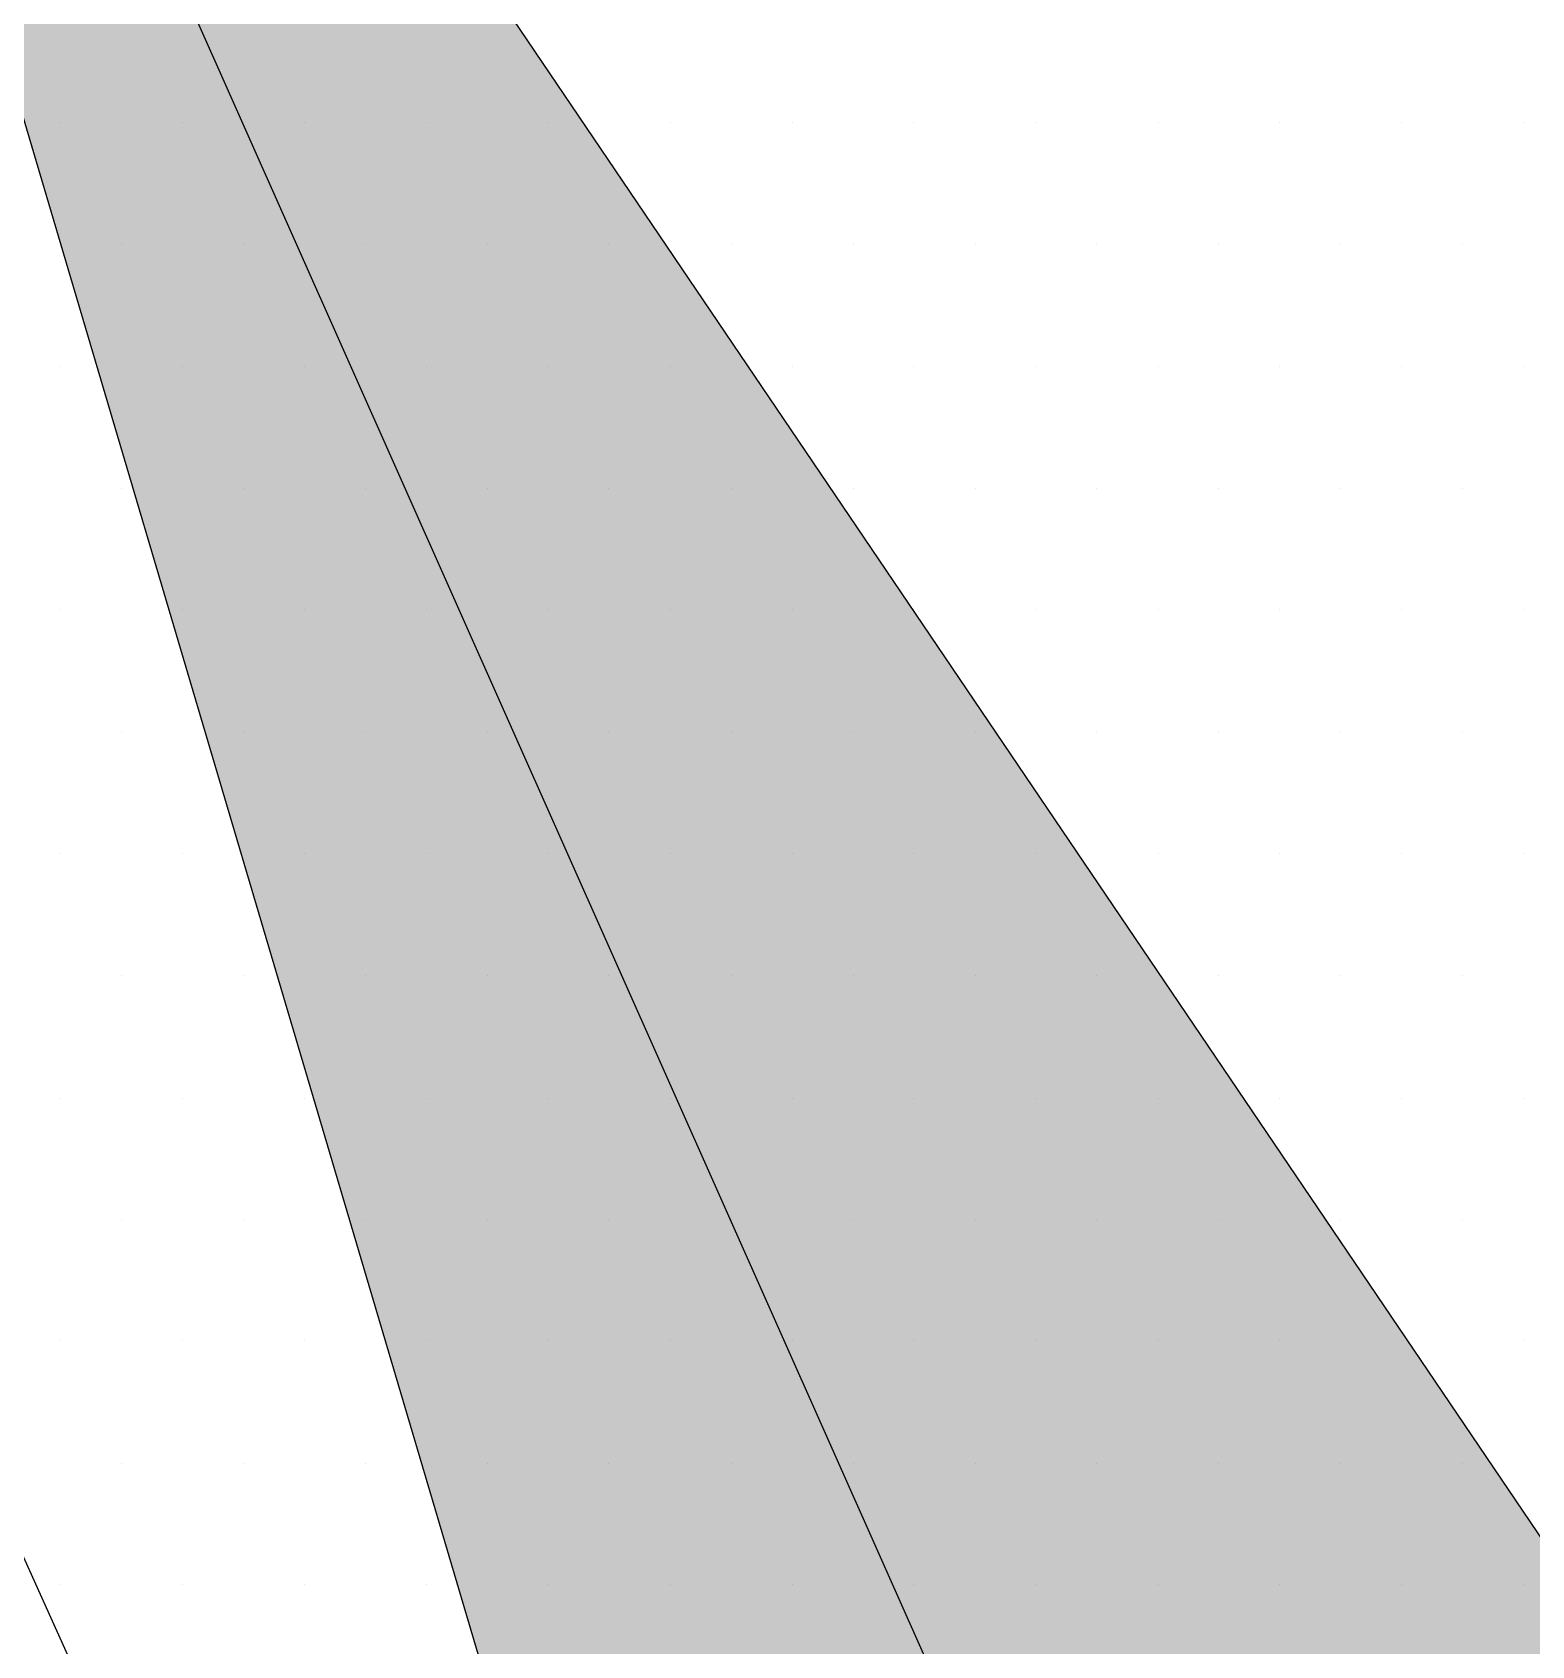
# Model space of a CAD drawing. Header units: metres. Extents: x 9606 to 9900, y 4805 to 4952.
# Drawn here: x 9864.0577 to 9864.2834, y 4855.0072 to 4855.25 of the extents above; entities that cross this region are included whole.
import ezdxf

# ---------------------------------------------------------------- set-up
doc = ezdxf.new("R2010")
doc.units = ezdxf.units.M
doc.header["$LTSCALE"] = 2
doc.linetypes.add('CACHEX2', pattern=[0.75, 0.5, -0.25])
for name, color, linetype in [('CARTOUCHE', 7, 'Continuous'), ('LOGO', 4, 'Continuous'), ('rosace', 7, 'Continuous')]:
    doc.layers.add(name, color=color, linetype=linetype)

# ---------------------------------------------------------------- blocks, each defined once
blk = doc.blocks.new('A$C715108E3')
at = {"layer": 'LOGO', "color": 131}
for p, q in [((-13.3686, 0.0618), (-13.3686, 0.0618)), ((-13.2767, 0.0618), (-13.2767, 0.0618)), ((-13.1849, 0.0618), (-13.1849, 0.0618)), ((-13.0934, 0.0618), (-13.0934, 0.0618)), ((-13.0016, 0.0618), (-13.0016, 0.0618)), ((-12.9098, 0.0618), (-12.9098, 0.0618)), ((-12.8179, 0.0618), (-12.8179, 0.0618)), ((-12.7265, 0.0618), (-12.7265, 0.0618)), ((-12.6346, 0.0618), (-12.6346, 0.0618)), ((-12.5426, 0.0618), (-12.5426, 0.0618)), ((-12.4514, 0.0618), (-12.4514, 0.0618)), ((-12.3593, 0.0618), (-12.3593, 0.0618)), ((-12.2673, 0.0618), (-12.2673, 0.0618)), ((-13.3225, -0.0294), (-13.3225, -0.0294)), ((-13.231, -0.0294), (-13.231, -0.0294)), ((-13.1392, -0.0294), (-13.1392, -0.0294)), ((-13.0473, -0.0294), (-13.0473, -0.0294)), ((-12.9559, -0.0294), (-12.9559, -0.0294)), ((-12.864, -0.0294), (-12.864, -0.0294)), ((-12.7722, -0.0294), (-12.7722, -0.0294)), ((-12.6804, -0.0294), (-12.6804, -0.0294)), ((-12.5889, -0.0294), (-12.5889, -0.0294)), ((-12.4971, -0.0294), (-12.4971, -0.0294)), ((-12.4051, -0.0294), (-12.4051, -0.0294)), ((-12.3138, -0.0294), (-12.3138, -0.0294)), ((-13.3686, -0.1218), (-13.3686, -0.1218)), ((-13.2767, -0.1218), (-13.2767, -0.1218)), ((-13.1849, -0.1218), (-13.1849, -0.1218)), ((-13.0934, -0.1218), (-13.0934, -0.1218)), ((-13.0016, -0.1218), (-13.0016, -0.1218)), ((-12.9098, -0.1218), (-12.9098, -0.1218)), ((-12.8179, -0.1218), (-12.8179, -0.1218)), ((-12.7265, -0.1218), (-12.7265, -0.1218)), ((-12.6346, -0.1218), (-12.6346, -0.1218)), ((-12.5426, -0.1218), (-12.5426, -0.1218)), ((-12.4514, -0.1218), (-12.4514, -0.1218)), ((-12.3593, -0.1218), (-12.3593, -0.1218)), ((-12.2673, -0.1218), (-12.2673, -0.1218)), ((-13.3225, -0.2131), (-13.3225, -0.2131)), ((-13.231, -0.2131), (-13.231, -0.2131)), ((-13.1392, -0.2131), (-13.1392, -0.2131)), ((-13.0473, -0.2131), (-13.0473, -0.2131)), ((-12.9559, -0.2131), (-12.9559, -0.2131)), ((-12.864, -0.2131), (-12.864, -0.2131)), ((-12.7722, -0.2131), (-12.7722, -0.2131)), ((-12.6804, -0.2131), (-12.6804, -0.2131)), ((-12.5889, -0.2131), (-12.5889, -0.2131)), ((-12.4971, -0.2131), (-12.4971, -0.2131)), ((-12.4051, -0.2131), (-12.4051, -0.2131)), ((-12.3138, -0.2131), (-12.3138, -0.2131)), ((-13.3686, -0.3047), (-13.3686, -0.3047)), ((-13.2767, -0.3047), (-13.2767, -0.3047)), ((-13.1849, -0.3047), (-13.1849, -0.3047)), ((-13.0934, -0.3047), (-13.0934, -0.3047)), ((-13.0016, -0.3047), (-13.0016, -0.3047)), ((-12.9098, -0.3047), (-12.9098, -0.3047)), ((-12.8179, -0.3047), (-12.8179, -0.3047)), ((-12.7265, -0.3047), (-12.7265, -0.3047)), ((-12.6346, -0.3047), (-12.6346, -0.3047)), ((-12.5426, -0.3047), (-12.5426, -0.3047)), ((-12.4514, -0.3047), (-12.4514, -0.3047)), ((-12.3593, -0.3047), (-12.3593, -0.3047)), ((-12.2673, -0.3047), (-12.2673, -0.3047)), ((-13.3225, -0.3969), (-13.3225, -0.3969)), ((-13.231, -0.3969), (-13.231, -0.3969)), ((-13.1392, -0.3969), (-13.1392, -0.3969)), ((-13.0473, -0.3969), (-13.0473, -0.3969)), ((-12.9559, -0.3969), (-12.9559, -0.3969)), ((-12.864, -0.3969), (-12.864, -0.3969)), ((-12.7722, -0.3969), (-12.7722, -0.3969)), ((-12.6804, -0.3969), (-12.6804, -0.3969)), ((-12.5889, -0.3969), (-12.5889, -0.3969)), ((-12.4971, -0.3969), (-12.4971, -0.3969)), ((-12.4051, -0.3969), (-12.4051, -0.3969)), ((-12.3138, -0.3969), (-12.3138, -0.3969)), ((-13.3686, -0.4884), (-13.3686, -0.4884)), ((-13.2767, -0.4884), (-13.2767, -0.4884)), ((-13.1849, -0.4884), (-13.1849, -0.4884)), ((-13.0934, -0.4884), (-13.0934, -0.4884)), ((-13.0016, -0.4884), (-13.0016, -0.4884)), ((-12.9098, -0.4884), (-12.9098, -0.4884)), ((-12.8179, -0.4884), (-12.8179, -0.4884)), ((-12.7265, -0.4884), (-12.7265, -0.4884)), ((-12.6346, -0.4884), (-12.6346, -0.4884)), ((-12.5426, -0.4884), (-12.5426, -0.4884)), ((-12.4514, -0.4884), (-12.4514, -0.4884)), ((-12.3593, -0.4884), (-12.3593, -0.4884)), ((-12.2673, -0.4884), (-12.2673, -0.4884)), ((-13.3225, -0.5799), (-13.3225, -0.5799)), ((-13.231, -0.5799), (-13.231, -0.5799)), ((-13.1392, -0.5799), (-13.1392, -0.5799)), ((-13.0473, -0.5799), (-13.0473, -0.5799)), ((-12.9559, -0.5799), (-12.9559, -0.5799)), ((-12.864, -0.5799), (-12.864, -0.5799)), ((-12.7722, -0.5799), (-12.7722, -0.5799)), ((-12.6804, -0.5799), (-12.6804, -0.5799)), ((-12.5889, -0.5799), (-12.5889, -0.5799)), ((-12.4971, -0.5799), (-12.4971, -0.5799)), ((-12.4051, -0.5799), (-12.4051, -0.5799)), ((-12.3138, -0.5799), (-12.3138, -0.5799)), ((-13.3686, -0.6724), (-13.3686, -0.6724)), ((-13.2767, -0.6724), (-13.2767, -0.6724)), ((-13.1849, -0.6724), (-13.1849, -0.6724)), ((-13.0934, -0.6724), (-13.0934, -0.6724)), ((-13.0016, -0.6724), (-13.0016, -0.6724)), ((-12.9098, -0.6724), (-12.9098, -0.6724)), ((-12.8179, -0.6724), (-12.8179, -0.6724)), ((-12.7265, -0.6724), (-12.7265, -0.6724)), ((-12.6346, -0.6724), (-12.6346, -0.6724)), ((-12.5426, -0.6724), (-12.5426, -0.6724)), ((-12.4514, -0.6724), (-12.4514, -0.6724)), ((-12.3593, -0.6724), (-12.3593, -0.6724)), ((-12.2673, -0.6724), (-12.2673, -0.6724)), ((-13.3225, -0.7635), (-13.3225, -0.7635)), ((-13.231, -0.7635), (-13.231, -0.7635)), ((-13.1392, -0.7635), (-13.1392, -0.7635)), ((-13.0473, -0.7635), (-13.0473, -0.7635)), ((-12.9559, -0.7635), (-12.9559, -0.7635)), ((-12.864, -0.7635), (-12.864, -0.7635)), ((-12.7722, -0.7635), (-12.7722, -0.7635)), ((-12.6804, -0.7635), (-12.6804, -0.7635)), ((-12.5889, -0.7635), (-12.5889, -0.7635)), ((-12.4971, -0.7635), (-12.4971, -0.7635)), ((-12.4051, -0.7635), (-12.4051, -0.7635)), ((-12.3138, -0.7635), (-12.3138, -0.7635)), ((-13.3686, -0.855), (-13.3686, -0.855)), ((-13.2767, -0.855), (-13.2767, -0.855)), ((-13.1849, -0.855), (-13.1849, -0.855)), ((-13.0934, -0.855), (-13.0934, -0.855)), ((-13.0016, -0.855), (-13.0016, -0.855)), ((-12.9098, -0.855), (-12.9098, -0.855)), ((-12.8179, -0.855), (-12.8179, -0.855)), ((-12.7265, -0.855), (-12.7265, -0.855)), ((-12.6346, -0.855), (-12.6346, -0.855)), ((-12.5426, -0.855), (-12.5426, -0.855)), ((-12.4514, -0.855), (-12.4514, -0.855)), ((-12.3593, -0.855), (-12.3593, -0.855)), ((-12.2673, -0.855), (-12.2673, -0.855)), ((-13.3225, -0.9474), (-13.3225, -0.9474)), ((-13.231, -0.9474), (-13.231, -0.9474)), ((-13.1392, -0.9474), (-13.1392, -0.9474)), ((-13.0473, -0.9474), (-13.0473, -0.9474)), ((-12.9559, -0.9474), (-12.9559, -0.9474)), ((-12.864, -0.9474), (-12.864, -0.9474)), ((-12.7722, -0.9474), (-12.7722, -0.9474)), ((-12.6804, -0.9474), (-12.6804, -0.9474)), ((-12.5889, -0.9474), (-12.5889, -0.9474)), ((-12.4971, -0.9474), (-12.4971, -0.9474)), ((-12.4051, -0.9474), (-12.4051, -0.9474)), ((-12.3138, -0.9474), (-12.3138, -0.9474)), ((-13.3869, -1.0386), (-13.3869, -1.0386)), ((-13.3686, -1.0386), (-13.3686, -1.0386)), ((-13.2767, -1.0386), (-13.2767, -1.0386)), ((-13.1849, -1.0386), (-13.1849, -1.0386)), ((-13.0934, -1.0386), (-13.0934, -1.0386)), ((-13.0016, -1.0386), (-13.0016, -1.0386)), ((-12.9098, -1.0386), (-12.9098, -1.0386)), ((-12.8179, -1.0386), (-12.8179, -1.0386)), ((-12.7265, -1.0386), (-12.7265, -1.0386)), ((-12.6346, -1.0386), (-12.6346, -1.0386)), ((-12.5426, -1.0386), (-12.5426, -1.0386)), ((-12.4514, -1.0386), (-12.4514, -1.0386)), ((-12.3593, -1.0386), (-12.3593, -1.0386)), ((-12.2673, -1.0386), (-12.2673, -1.0386))]:
    blk.add_line(p, q, dxfattribs=at)
blk.add_lwpolyline([(-17.4242, -1.4573), (-18.4152, -2.5691), (-18.6566, -2.9311), (-18.705, -3.0278), (-11.9873, -3.7284), (-11.0696, -3.3901), (-10.6346, -2.9311), (-6.8859, 2.3168), (-8.5773, 2.3168), (-9.0123, 2.2688), (-11.5252, -1.2823), (-12.7091, 1.3505), (-13.4102, 1.1331), (-14.1349, 0.795), (-14.1589, 0.6743), (-12.951, -2.0066)], close=True, dxfattribs=at)
blk = doc.blocks.new('A$C581E6685')
at = {"layer": 'rosace'}
for color, points in [(142, [(-45.3965, 37.4846), (-39.5666, 28.8703), (-39.344, 28.5414), (-39.8519, 24.2064), (-36.9477, 25.4853), (-26.3566, 30.2032), (-36.1863, 24.0789), (-38.2746, 22.2236), (-38.1337, 21.2132), (-33.6363, 11.1845), (-39.5393, 21.4709), (-40.6525, 23.2405), (-42.0615, 23.3525), (-53.1072, 18.3767), (-43.3972, 24.4856), (-40.4756, 26.2259), (-40.684, 26.8894)]), (140, [(-45.3965, 37.4846), (-41.9745, 25.9278), (-41.7809, 23.8865), (-42.0615, 23.3525), (-44.9268, 21.9767), (-53.1072, 18.3767), (-40.8028, 21.6905), (-39.5666, 22.0268), (-38.2746, 22.2236), (-38.1337, 21.2132), (-33.6363, 11.1845), (-36.0802, 21.4612), (-37.3405, 24.3346), (-37.4251, 24.9804), (-36.9477, 25.4853), (-26.3566, 30.2032), (-37.8747, 26.8339), (-39.7286, 26.4119), (-40.3751, 26.6371), (-40.684, 26.8894)])]:
    blk.add_hatch(color=color, dxfattribs=at).paths.add_polyline_path(points)
at = {"layer": 'rosace', "color": 142}
blk.add_lwpolyline([(-45.3965, 37.4846), (-39.3434, 28.5414), (-39.8519, 24.2064), (-36.9477, 25.4853), (-26.3566, 30.2032), (-36.1857, 24.0789), (-38.2739, 22.2236), (-38.1337, 21.2132), (-33.6358, 11.1845), (-39.5393, 21.4709), (-40.6518, 23.2405), (-42.0615, 23.3525), (-53.1072, 18.3767), (-43.3964, 24.4856), (-40.4756, 26.2259), (-40.6836, 26.8894)], close=True, dxfattribs=at)
at = {"layer": 'rosace', "color": 140}
blk.add_lwpolyline([(-45.3965, 37.4846), (-41.9745, 25.9278), (-41.7804, 23.8865), (-42.0615, 23.3525), (-44.9268, 21.9767), (-53.1072, 18.3767), (-40.8028, 21.6905), (-39.5666, 22.0268), (-38.2739, 22.2236), (-38.1337, 21.2132), (-33.6358, 11.1845), (-36.0802, 21.4612), (-37.3405, 24.3346), (-37.4251, 24.9804), (-36.9477, 25.4853), (-26.3566, 30.2032), (-37.8741, 26.8339), (-39.7286, 26.4119), (-40.3748, 26.6371), (-40.6836, 26.8894)], close=True, dxfattribs=at)
at = {"layer": 'rosace', "color": 32, "linetype": 'CACHEX2', "ltscale": 1.5}
blk.add_ellipse((-38.0538, 23.8138), major_axis=(-19.0311, -3.534), ratio=0.590567, dxfattribs=at)
at = {"layer": 'rosace', "color": 32}
blk.add_ellipse((-37.6144, 23.8499), major_axis=(-13.5768, -4.2839), ratio=0.791971, dxfattribs=at)
at = {"layer": 'CARTOUCHE'}
blk.add_blockref('A$C715108E3', (-31.6739, 36.3189), dxfattribs=at)

msp = doc.modelspace()

# ---------------------------------------------------------------- block references
at = {"layer": 'CARTOUCHE', "xscale": 0.2, "yscale": 0.2, "zscale": 0.2}
msp.add_blockref('A$C581E6685', (9873.0705, 4847.96026), dxfattribs=at)

doc.saveas('drawing.dxf')
